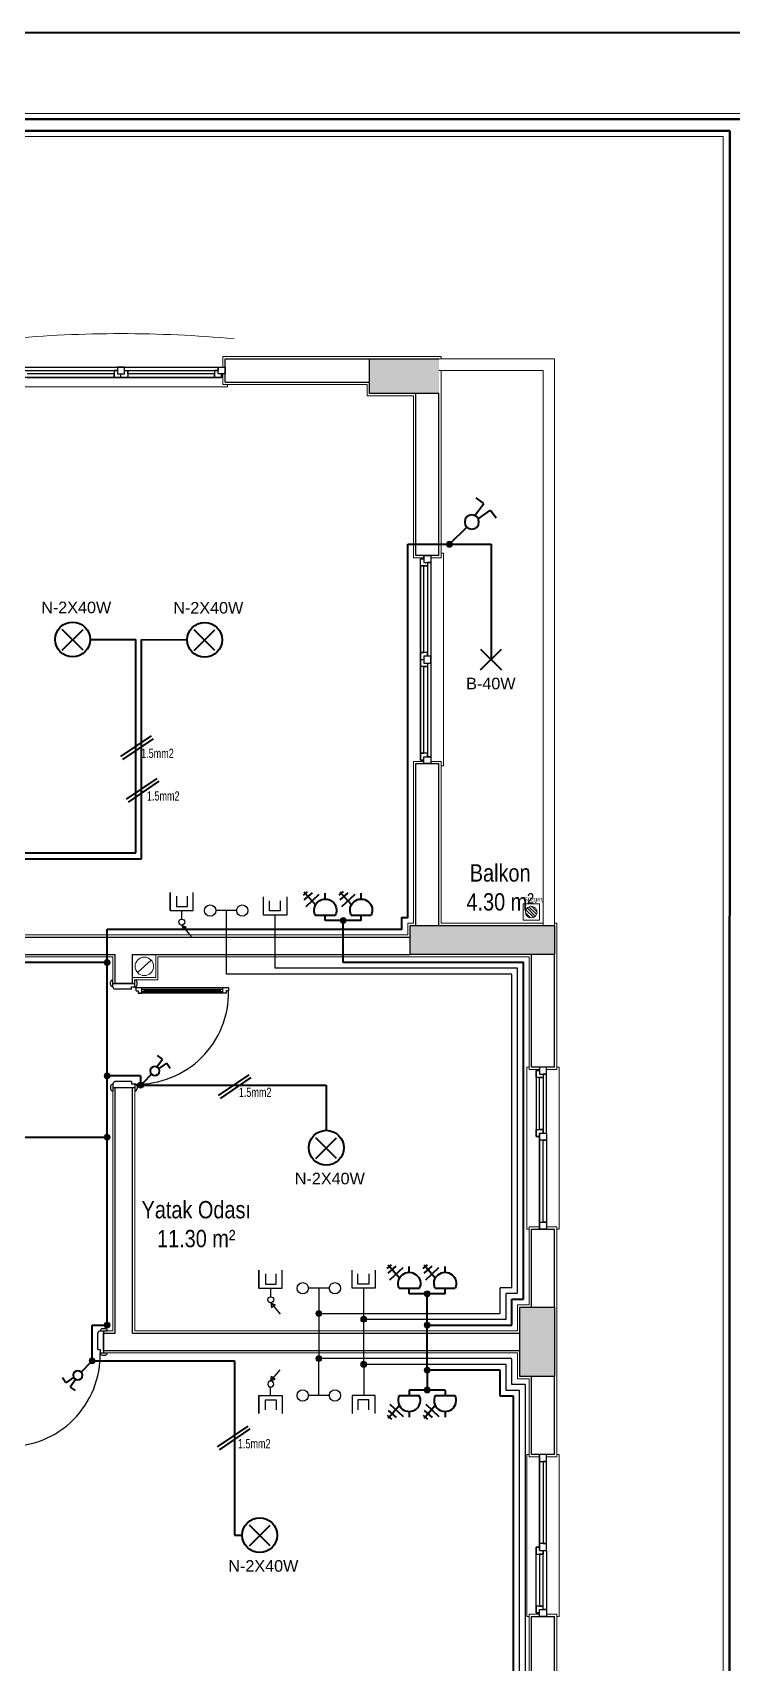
# Model space of a CAD drawing. Header units: metres. Extents: x 134072 to 172200, y 35728 to 38066.
# Drawn here: x 150314 to 150919, y 36656 to 38066 of the extents above; entities that cross this region are included whole.
import ezdxf
from ezdxf.enums import TextEntityAlignment as Align

# ---------------------------------------------------------------- set-up
doc = ezdxf.new("R2010")
doc.units = ezdxf.units.M
doc.linetypes.add('DASHED', pattern=[0.75, 0.5, -0.25])
for name, color, linetype, lineweight in [('baca', 161, 'Continuous', 20), ('Cizgi 20', 175, 'Continuous', 20), ('ELEKTRİK', 102, 'Continuous', 40), ('m_kuvvetliakım', 1, 'Continuous', 40), ('m_zayıfakım', 2, 'DASHED', 30), ('SEMBOL', 140, 'Continuous', 20), ('Suzgec', 81, 'Continuous', 15), ('sıva', 145, 'Continuous', 5), ('Tarama 13', 221, 'Continuous', 13)]:
    doc.layers.add(name, color=color, linetype=linetype, lineweight=lineweight)
for name, color, linetype in [('den', 156, 'Continuous'), ('duvaR', 52, 'Continuous'), ('kapı', 129, 'Continuous'), ('Kolon', 175, 'Continuous'), ('pencere', 28, 'Continuous'), ('yazı', 7, 'Continuous')]:
    doc.layers.add(name, color=color, linetype=linetype)
doc.styles.add('omr', font='ARIALN.TTF', dxfattribs={"height": 20})
doc.styles.add('ROMANTUR', font='arial.ttf', dxfattribs={"width": 0.7})

# ---------------------------------------------------------------- blocks, each defined once
blk = doc.blocks.new('suzgec')
at = {"layer": 'Suzgec', "lineweight": 5}
for points in [[(32229.9, 35183.4), (32229.9, 35169.4)], [(32243.9, 35183.4), (32229.9, 35183.4)], [(32232.3, 35175.5), (32236, 35171.8)], [(32232.6, 35178), (32238.5, 35172.1)], [(32233.4, 35179.9), (32240.4, 35172.9)], [(32235.2, 35180.7), (32241.2, 35174.7)], [(32237.3, 35181.3), (32241.8, 35176.8)], [(32243.9, 35169.4), (32243.9, 35183.4)], [(32229.9, 35169.4), (32243.9, 35169.4)]]:
    blk.add_lwpolyline(points, dxfattribs=at)
blk.add_circle((32236.9, 35176.4), 5, dxfattribs=at)
blk = doc.blocks.new('m-tv')
at = {"layer": 'm_zayıfakım', "color": 30, "linetype": 'Continuous', "ltscale": 100}
for p, q in [((-0.2, 12.7), (-8.3, 22.3)), ((-1, 16.7), (-4.1, 14.2)), ((-0.2, 12.7), (-4.1, 14.2)), ((-0.2, 12.7), (-1, 16.7)), ((10, 0), (-10, 0)), ((-10, 0), (-10, -15.6)), ((0, 0), (0, 7.4)), ((10, 0), (10, -15.6)), ((10, -15.6), (10, 0)), ((-5, -3.7), (-5, -12.4)), ((4.4, -3.7), (-5, -3.7)), ((4.4, -12.4), (4.4, -3.7))]:
    blk.add_line(p, q, dxfattribs=at)
blk.add_circle((-0.2, 9.9), 2.55, dxfattribs=at)
blk = doc.blocks.new('m-komutatör')
at = {"layer": 'm_kuvvetliakım', "color": 6}
for p, q in [((-24.8, 4), (-23.5, 12.1)), ((-12, 2), (-24.8, 4)), ((-12, -1.9), (-24.9, -4.1)), ((-24.9, -4.1), (-23.6, -12.2))]:
    blk.add_line(p, q, dxfattribs=at)
blk.add_circle((-6.2, 0), 6.17, dxfattribs=at)
blk = doc.blocks.new('m-avize')
at = {"layer": 'm_kuvvetliakım', "color": 1}
for p, q in [((9, -9), (-9, 9)), ((-9, -9), (9, 9))]:
    blk.add_line(p, q, dxfattribs=at)
blk.add_circle((0, 0.3), 15.1, dxfattribs=at)
blk = doc.blocks.new('m-priz')
at = {"layer": 'm_kuvvetliakım'}
for p, q in [((0, 13.9), (0, 18.8)), ((16.7, 7.4), (5.3, 18.1)), ((8.5, 8.7), (18.2, 19.9)), ((18.2, 13), (11.2, 19.1)), ((19, 17.1), (15.3, 20.4)), ((8.7, 0), (-8.7, 0))]:
    blk.add_line(p, q, dxfattribs=at)
blk.add_arc((0, 4.2), 9.63, 333.9421, 206.0579, dxfattribs=at)
blk = doc.blocks.new('m-anten')
at = {"layer": 'm_zayıfakım', "color": 30, "linetype": 'Continuous', "ltscale": 100}
for p, q in [((10, 0), (-10, 0)), ((-10, 0), (-10, -15.6)), ((10, -15.6), (10, 0)), ((-5, -3.7), (-5, -12.4)), ((4.4, -3.7), (-5, -3.7)), ((4.4, -12.4), (4.4, -3.7))]:
    blk.add_line(p, q, dxfattribs=at)
blk = doc.blocks.new('m-telefon')
at = {"layer": 'm_zayıfakım', "color": 2, "linetype": 'Continuous', "ltscale": 100}
blk.add_line((-9, 0), (9, 0), dxfattribs=at)
for centre in [(-13.9, 0), (13.9, 0)]:
    blk.add_circle(centre, 4.9, dxfattribs=at)
blk = doc.blocks.new('m-J1')
at = {"layer": 'm_kuvvetliakım'}
for p, q in [((-9, -9), (9, 9)), ((-9, 9), (9, -9))]:
    blk.add_line(p, q, dxfattribs=at)

msp = doc.modelspace()

# ---------------------------------------------------------------- hatches: boundary and pattern name
at = {"layer": 'SEMBOL'}
for points in [[(150672.7, 37622, -1), (150676.3, 37625.6, -1)], [(150582.7, 37296, -1), (150582.7, 37301.1, -1)], [(150381.1, 37262.1, -1), (150376, 37262.1, -1)], [(150381.1, 37164.1, -1), (150376, 37164.1, -1)], [(150410.1, 37156.1, -1), (150405, 37156.1, -1)], [(150381.1, 37111.1, -1), (150376, 37111.1, -1)], [(150655.3, 36973.1, -1), (150655.3, 36978.2, -1)], [(150376, 36948.6, -1), (150381.1, 36948.6, -1)], [(150561.6, 36956, -1), (150561.6, 36961.1, -1)], [(150600.4, 36951, -1), (150600.4, 36956.1, -1)], [(150655.3, 36946, -1), (150655.3, 36951.1, -1)], [(150561.6, 36922.1, 1), (150561.6, 36917, 1)], [(150363, 36917.6, -1), (150368.1, 36917.6, -1)], [(150600.4, 36917.1, 1), (150600.4, 36912, 1)], [(150655.3, 36912.1, 1), (150655.3, 36907, 1)], [(150655.3, 36895, 1), (150655.3, 36889.9, 1)]]:
    msp.add_hatch(color=1, dxfattribs=at).paths.add_polyline_path(points)
at = {"layer": 'Tarama 13'}
h = msp.add_hatch(dxfattribs=at)
h.set_pattern_fill('ANSI33,_O', color=256, scale=2)
h.set_pattern_definition([(45, (123036.863, 22063.553), (-8.980256, 8.980256), []), (45, (123045.843, 22063.553), (-8.980256, 8.980256), [6.35, -3.175])])
h.paths.add_polyline_path([(148380.5, 37659.1), (148350.5, 37659.1), (148350.5, 37599.1), (148380.5, 37599.1)])
h.paths.add_polyline_path([(148835.5, 37659.1), (148805.5, 37659.1), (148805.5, 37599.1), (148835.5, 37599.1)])
h.paths.add_polyline_path([(149180.5, 37784.1), (149155.5, 37784.1), (149155.5, 37609.1), (149180.5, 37609.1)])
h.paths.add_polyline_path([(149795.5, 37784.1), (149770.5, 37784.1), (149770.5, 37609.1), (149795.5, 37609.1)])
h.paths.add_polyline_path([(149795.5, 37329.1), (149765.5, 37329.1), (149765.5, 37269.1), (149795.5, 37269.1)])
h.paths.add_polyline_path([(149795.5, 37084.1), (149770.5, 37084.1), (149770.5, 37009.1), (149795.5, 37009.1)])
h.paths.add_polyline_path([(149180.5, 37084.1), (149155.5, 37084.1), (149155.5, 37009.1), (149180.5, 37009.1)])
h.paths.add_polyline_path([(149180.5, 37294.1), (148950.5, 37294.1), (148950.5, 37269.1), (149180.5, 37269.1)])
h.paths.add_polyline_path([(148835.5, 37084.1), (148660.5, 37084.1), (148660.5, 37059.1), (148835.5, 37059.1)])
h.paths.add_polyline_path([(148380.5, 37119.1), (148350.5, 37119.1), (148350.5, 37059.1), (148380.5, 37059.1)])
h.paths.add_polyline_path([(149180.5, 36859.1), (149155.5, 36859.1), (149155.5, 36784.1), (149180.5, 36784.1)])
h.paths.add_polyline_path([(149180.5, 36599.1), (149150.5, 36599.1), (149150.5, 36539.1), (149180.5, 36539.1)])
h.paths.add_polyline_path([(149180.5, 36259.1), (149155.5, 36259.1), (149155.5, 36084.1), (149180.5, 36084.1)])
h.paths.add_polyline_path([(148710.5, 36214.1), (148650.5, 36214.1), (148650.5, 36184.1), (148710.5, 36184.1)])
h.paths.add_polyline_path([(148380.5, 36244.1), (148350.5, 36244.1), (148350.5, 36184.1), (148380.5, 36184.1)])
h.paths.add_polyline_path([(148380.5, 36634.1), (148350.5, 36634.1), (148350.5, 36574.1), (148380.5, 36574.1)])
h.paths.add_polyline_path([(148710.5, 36599.1), (148650.5, 36599.1), (148650.5, 36569.1), (148710.5, 36569.1)])
h.paths.add_polyline_path([(149795.5, 36599.1), (149765.5, 36599.1), (149765.5, 36539.1), (149795.5, 36539.1)])
h.paths.add_polyline_path([(149795.5, 36259.1), (149770.5, 36259.1), (149770.5, 36084.1), (149795.5, 36084.1)])
h.paths.add_polyline_path([(150175.5, 36114.1), (150115.5, 36114.1), (150115.5, 36084.1), (150175.5, 36084.1)])
h.paths.add_polyline_path([(150145.5, 36599.1), (150115.5, 36599.1), (150115.5, 36539.1), (150145.5, 36539.1)])
h.paths.add_polyline_path([(150275.5, 36809.1), (150100.5, 36809.1), (150100.5, 36784.1), (150275.5, 36784.1)])
h.paths.add_polyline_path([(149795.5, 36859.1), (149770.5, 36859.1), (149770.5, 36784.1), (149795.5, 36784.1)])
h.paths.add_polyline_path([(150665.5, 36114.1), (150605.5, 36114.1), (150605.5, 36084.1), (150665.5, 36084.1)])
h.paths.add_polyline_path([(150765.5, 36599.1), (150640.5, 36599.1), (150640.5, 36574.1), (150765.5, 36574.1)])
h.paths.add_polyline_path([(150765.5, 36964.1), (150735.5, 36964.1), (150735.5, 36904.1), (150765.5, 36904.1)])
h.paths.add_polyline_path([(150765.5, 37294.1), (150640.5, 37294.1), (150640.5, 37269.1), (150765.5, 37269.1)])
h.paths.add_polyline_path([(150145.5, 37329.1), (150115.5, 37329.1), (150115.5, 37269.1), (150145.5, 37269.1)])
h.paths.add_polyline_path([(150275.5, 37084.1), (150100.5, 37084.1), (150100.5, 37059.1), (150275.5, 37059.1)])
h.paths.add_polyline_path([(150665.5, 37784.1), (150605.5, 37784.1), (150605.5, 37754.1), (150665.5, 37754.1)])
h.paths.add_polyline_path([(150175.5, 37784.1), (150115.5, 37784.1), (150115.5, 37754.1), (150175.5, 37754.1)])

# ---------------------------------------------------------------- linework, layer by layer
at = {"lineweight": 20}
for p, q in [((137518.3, 37996.4, 127785.9), (153740.3, 37996.4, 127785.9)), ((148139.4, 37976.4, 127785.9), (150911.3, 37976.4, 127785.9)), ((150911.3, 37976.4, 127785.9), (150911.3, 35938.9, 127785.9))]:
    msp.add_line(p, q, dxfattribs=at)
at = {"lineweight": 50}
for p, q in [((137523.3, 37991.4, 127785.9), (153732.7, 37991.4, 127785.9)), ((148134.4, 37981.4, 127785.9), (150917.1, 37981.4, 127785.9)), ((150917.1, 37981.4, 127785.9), (150916.3, 35933.9, 127785.9))]:
    msp.add_line(p, q, dxfattribs=at)
at = {"layer": 'baca'}
msp.add_line((150416.6, 37264.2), (150404.7, 37253.4), dxfattribs=at)
at = {"layer": 'baca', "linetype": 'ByBlock'}
for p, q in [((150420.5, 37269.1), (150420.5, 37249.1)), ((150420.5, 37249.1), (150400.5, 37249.1))]:
    msp.add_line(p, q, dxfattribs=at)
at = {"layer": 'baca'}
msp.add_circle((150410.7, 37258.8), 8, dxfattribs=at)
at = {"layer": 'Cizgi 20'}
for points in [[(150765.5, 37294.1), (150765.5, 37784.1), (150665.5, 37784.1)], [(150755.5, 37294.1), (150755.5, 37774.1), (150665.5, 37774.1)]]:
    msp.add_lwpolyline(points, dxfattribs=at)
at = {"layer": 'den', "lineweight": 5}
for points in [[(150482.5, 37762.1), (150482.5, 37760.1), (150298.5, 37760.1), (150298.5, 37762.1)], [(150667.5, 37432.1), (150669.5, 37432.1), (150669.5, 37616.1), (150667.5, 37616.1)], [(150743.5, 37171.6), (150741.5, 37171.6), (150741.5, 37031.6), (150743.5, 37031.6)], [(150767.5, 37171.6), (150769.5, 37171.6), (150769.5, 37031.6), (150767.5, 37031.6)], [(150743.5, 36696.6), (150741.5, 36696.6), (150741.5, 36836.6), (150743.5, 36836.6)], [(150767.5, 36696.6), (150769.5, 36696.6), (150769.5, 36836.6), (150767.5, 36836.6)]]:
    msp.add_lwpolyline(points, dxfattribs=at)
msp.add_arc((150390.5, 36727.3), 1078.7, 84.7877, 95.2123, dxfattribs=at)
at = {"layer": 'duvaR'}
for p, q in [((150480.5, 37784.1), (150605.5, 37784.1)), ((150480.5, 37764.1), (150480.5, 37784.1)), ((150480.5, 37764.1), (150605.5, 37764.1)), ((150645.5, 37614.1), (150645.5, 37754.1)), ((150665.5, 37614.1), (150665.5, 37754.1)), ((150665.5, 37614.1), (150645.5, 37614.1)), ((150645.5, 37294.1), (150645.5, 37434.1)), ((150645.5, 37434.1), (150665.5, 37434.1)), ((150665.5, 37294.1), (150665.5, 37434.1)), ((150245.5, 37284.1), (150385.5, 37284.1)), ((150385.5, 37284.1), (150640.5, 37284.1)), ((150245.5, 37269.1), (150385.5, 37269.1)), ((150385.5, 37244.1), (150385.5, 37269.1)), ((150400.5, 37244.1), (150400.5, 37269.1)), ((150400.5, 37269.1), (150640.5, 37269.1)), ((150745.5, 37171.6), (150745.5, 37269.1)), ((150765.5, 37171.6), (150765.5, 37269.1)), ((150400.5, 37244.1), (150385.5, 37244.1)), ((150765.5, 37171.6), (150745.5, 37171.6)), ((150385.5, 36941.6), (150385.5, 37154.1)), ((150385.5, 37154.1), (150400.5, 37154.1)), ((150400.5, 36941.6), (150400.5, 37154.1)), ((150745.5, 36964.1), (150745.5, 37031.6)), ((150745.5, 37031.6), (150765.5, 37031.6)), ((150765.5, 36964.1), (150765.5, 37031.6)), ((150375.5, 36941.6), (150385.5, 36941.6)), ((150375.5, 36926.6), (150375.5, 36941.6)), ((150400.5, 36941.6), (150735.5, 36941.6)), ((150375.5, 36926.6), (150385.5, 36926.6)), ((150385.5, 36926.6), (150735.5, 36926.6)), ((150745.5, 36836.6), (150745.5, 36904.1)), ((150765.5, 36836.6), (150765.5, 36904.1)), ((150765.5, 36836.6), (150745.5, 36836.6)), ((150745.5, 36599.1), (150745.5, 36696.6)), ((150745.5, 36696.6), (150765.5, 36696.6)), ((150765.5, 36599.1), (150765.5, 36696.6))]:
    msp.add_line(p, q, dxfattribs=at)
at = {"layer": 'ELEKTRİK'}
msp.add_line((135359.3, 38066.3, 127785.9), (172199.8, 38066.3, 127785.9), dxfattribs=at)
at = {"layer": 'kapı'}
for p, q in [((150383.5, 37241.2), (150383.5, 37247.2)), ((150402.5, 37241.1), (150402.5, 37247.2)), ((150381.5, 37243.1), (150381.5, 37245.1)), ((150383.5, 37244.1), (150402.5, 37244.1)), ((150399.5, 37239.1), (150385.5, 37239.1)), ((150399.5, 37241.1), (150402.5, 37241.1)), ((150399.5, 37239.1), (150399.5, 37241.1)), ((150403.5, 37237.6), (150403.5, 37240.6)), ((150403.5, 37240.6), (150483.5, 37240.6)), ((150403.5, 37237.6), (150405.5, 37237.6)), ((150404.5, 37243.1), (150404.5, 37245.1)), ((150405.5, 37237.6), (150405.5, 37235.6)), ((150405.5, 37235.6), (150408.5, 37235.6)), ((150481.5, 37235.6), (150405.5, 37235.6)), ((150408.5, 37235.6), (150408.5, 37240.6)), ((150408.5, 37239.1), (150478.5, 37239.1)), ((150408.5, 37237.1), (150478.5, 37237.1)), ((150410.5, 37237.1), (150410.5, 37239.1)), ((150410.5, 37238.1), (150476.5, 37238.1)), ((150476.5, 37237.1), (150476.5, 37239.1)), ((150478.5, 37235.6), (150478.5, 37240.6)), ((150481.5, 37235.6), (150478.5, 37235.6)), ((150483.5, 37237.6), (150481.5, 37237.6)), ((150481.5, 37237.6), (150481.5, 37235.6)), ((150483.5, 37240.6), (150483.5, 37237.6)), ((150381.5, 37155.1), (150381.5, 37153.1)), ((150383.5, 37156.9), (150383.5, 37150.9)), ((150383.5, 37154.1), (150402.5, 37154.1)), ((150399.5, 37159.1), (150385.5, 37159.1)), ((150399.5, 37159.1), (150399.5, 37157.1)), ((150399.5, 37157.1), (150402.5, 37157.1)), ((150402.5, 37157.1), (150402.5, 37150.9)), ((150404.5, 37155.1), (150404.5, 37153.1)), ((150370.5, 36927.6), (150370.5, 36941.6)), ((150372.6, 36943.6), (150378.6, 36943.6)), ((150374.5, 36945.6), (150376.5, 36945.6)), ((150375.5, 36943.6), (150375.5, 36924.6)), ((150370.5, 36927.6), (150372.5, 36927.6)), ((150372.5, 36927.6), (150372.5, 36924.6)), ((150372.5, 36924.6), (150378.6, 36924.6)), ((150374.5, 36922.6), (150376.5, 36922.6))]:
    msp.add_line(p, q, dxfattribs=at)
msp.add_circle((150403, 37240.6), 0.5, dxfattribs=at)
for centre, radius, start, end in [((150383.7, 37245), 2.16, 94.4053, 179.1726), ((150402.3, 37245), 2.16, 0.8248, 85.5973), ((150383.5, 37243.2), 2.01, 183.8031, 269.7977), ((150385.7, 37241.2), 2.19, 181.4185, 265.0939), ((150402.5, 37243.1), 2, 270.1131, 0), ((150404.5, 37236), 79, 268.5661, 1.1371), ((150383.5, 37154.9), 2.01, 90.2023, 176.1969), ((150383.7, 37153.1), 2.16, 180.8274, 265.5947), ((150385.7, 37156.9), 2.19, 94.9061, 178.5815), ((150402.5, 37155.1), 2, 0, 89.8869), ((150402.3, 37153.1), 2.16, 274.4027, 359.1752), ((150372.7, 36941.4), 2.19, 91.4185, 175.0939), ((150374.6, 36943.5), 2.01, 93.8031, 179.7977), ((150376.5, 36943.4), 2.16, 4.4053, 89.1726), ((150293.5, 36922.6), 79, 268.8629, 1.4339), ((150374.5, 36924.6), 2, 180.1131, 270), ((150376.5, 36924.7), 2.16, 270.8248, 355.5973)]:
    msp.add_arc(centre, radius, start, end, dxfattribs=at)
at = {"layer": 'Kolon'}
for p, q in [((150605.5, 37754.1), (150605.5, 37784.1)), ((150605.5, 37784.1), (150665.5, 37784.1)), ((150665.5, 37754.1), (150605.5, 37754.1)), ((150640.5, 37269.1), (150640.5, 37294.1)), ((150640.5, 37294.1), (150765.5, 37294.1)), ((150765.5, 37294.1), (150765.5, 37269.1)), ((150765.5, 37269.1), (150640.5, 37269.1)), ((150735.5, 36904.1), (150735.5, 36964.1)), ((150735.5, 36964.1), (150765.5, 36964.1)), ((150765.5, 36964.1), (150765.5, 36904.1)), ((150765.5, 36904.1), (150735.5, 36904.1))]:
    msp.add_line(p, q, dxfattribs=at)
at = {"layer": 'm_kuvvetliakım', "color": 6}
for p, q in [((150689.5, 37638.7), (150674.5, 37623.8)), ((150417, 37165.6), (150409.3, 37157.9)), ((150408.6, 37157.1), (150407.5, 37156.1)), ((150356, 36908), (150365.5, 36917.6))]:
    msp.add_line(p, q, dxfattribs=at)
at = {"layer": 'm_kuvvetliakım', "color": 5}
for p, q in [((150638.5, 37623.8), (150710.5, 37623.8)), ((150710.5, 37623.8), (150710.5, 37524.1)), ((150363.8, 37541.6), (150403.3, 37541.4)), ((150403.3, 37356.9), (150403.3, 37541.4)), ((150408.3, 37541.4), (150447.7, 37541.2)), ((150408.3, 37351.9), (150408.3, 37541.4)), ((150416.5, 37458.2), (150390, 37440.2)), ((150418.2, 37455.7), (150391.7, 37437.7)), ((150421.5, 37421.4), (150395, 37403.4)), ((150423.2, 37418.9), (150396.7, 37400.9)), ((150235.5, 37356.9), (150348.7, 37356.9)), ((150240.5, 37351.9), (150408.3, 37351.9)), ((150348.7, 37356.9), (150403.3, 37356.9)), ((150378.5, 37264.6), (150378.5, 37291.1)), ((150407.5, 37164.1), (150381.1, 37164.1)), ((150407.5, 37164.1), (150407.5, 37158.6)), ((150501, 37165.1), (150474.5, 37147.1)), ((150502.7, 37162.6), (150476.2, 37144.6)), ((150378.5, 37125), (150378.5, 37161.5)), ((150407.5, 37157.1), (150407.5, 37156.1)), ((150410.1, 37156.1), (150568, 37156.1)), ((150568, 37156.1), (150568, 37117)), ((150005.2, 37111.1), (150376, 37111.1)), ((150365.5, 36917.6), (150365.5, 36948.6)), ((150365.5, 36917.6), (150488.7, 36917.6)), ((150488.7, 36917.6), (150488.7, 36782)), ((150500.3, 36861.2), (150473.7, 36843.3)), ((150501.9, 36858.8), (150475.4, 36840.8)), ((150488.7, 36782), (150488.7, 36766.9)), ((150488.7, 36766.9), (150495.4, 36766.9))]:
    msp.add_line(p, q, dxfattribs=at)
at = {"layer": 'm_kuvvetliakım'}
for p, q in [((150567.2, 37298.5), (150567.2, 37303.2)), ((150598.2, 37298.5), (150598.2, 37303.2)), ((150598.2, 37298.5), (150567.2, 37298.5)), ((150582.7, 37262.1), (150582.7, 37296)), ((150738.5, 36971.1), (150738.5, 37164.6)), ((150639.8, 36975.7), (150639.8, 36980.4)), ((150670.8, 36975.7), (150670.8, 36980.4)), ((150670.8, 36975.7), (150639.8, 36975.7)), ((150655.3, 36943.6), (150655.3, 36975.7)), ((150728.5, 36971.1), (150738.5, 36971.1)), ((150728.5, 36966.1), (150728.5, 36971.1)), ((150728.5, 36948.6), (150728.5, 36966.1)), ((150655.3, 36948.6), (150728.5, 36948.6)), ((150655.3, 36912.1), (150655.3, 36943.6)), ((150718.5, 36909.6), (150655.3, 36909.6)), ((150655.3, 36909.6), (150655.3, 36892.4)), ((150718.5, 36887.1), (150718.5, 36909.6)), ((150670.8, 36892.4), (150639.8, 36892.4)), ((150639.8, 36892.4), (150639.8, 36887.7)), ((150670.8, 36892.4), (150670.8, 36887.7)), ((150730, 36887.1), (150718.5, 36887.1)), ((150730, 36614.6), (150730, 36887.1))]:
    msp.add_line(p, q, dxfattribs=at)
at = {"layer": 'm_kuvvetliakım', "color": 5}
for points in [[(150378.5, 37291.1), (150633.5, 37291.1), (150633.5, 37301.1), (150638.5, 37301.1), (150638.5, 37623.8)], [(150378.5, 37166.6), (150378.5, 37262.1), (150235.5, 37262.1)], [(150365.5, 36948.6), (150378.5, 36948.6), (150378.5, 37125)]]:
    msp.add_lwpolyline(points, dxfattribs=at)
at = {"layer": 'm_kuvvetliakım'}
msp.add_lwpolyline([(150738.5, 37164.6), (150738.5, 37262.1), (150640.5, 37262.1), (150582.7, 37262.1)], dxfattribs=at)
at = {"layer": 'm_zayıfakım'}
for p, q in [((150481.5, 37307), (150481.5, 37252.1)), ((150728.5, 36981.1), (150728.5, 37154.6)), ((150561.6, 36980.4), (150561.6, 36943.6)), ((150718.3, 36958.6), (150718.3, 36981.1)), ((150718.3, 36981.1), (150728.5, 36981.1)), ((150561.6, 36958.6), (150718.3, 36958.6)), ((150561.6, 36943.6), (150561.6, 36922.1)), ((150728.5, 36919.6), (150561.6, 36919.6)), ((150561.6, 36887.7), (150561.6, 36919.6)), ((150728.5, 36897.1), (150728.5, 36919.6)), ((150740, 36897.1), (150728.5, 36897.1))]:
    msp.add_line(p, q, dxfattribs=at)
at = {"layer": 'm_zayıfakım', "color": 30}
for p, q in [((150523.8, 37257.1), (150523.8, 37303.2)), ((150733.5, 36976.1), (150733.5, 37159.6)), ((150600.4, 36943.6), (150600.4, 36980.4)), ((150723.5, 36953.6), (150723.5, 36976.1)), ((150723.5, 36976.1), (150733.5, 36976.1)), ((150600.4, 36953.6), (150723.5, 36953.6)), ((150600.4, 36917.1), (150600.4, 36943.6)), ((150600.4, 36914.6), (150600.4, 36887.7))]:
    msp.add_line(p, q, dxfattribs=at)
at = {"layer": 'm_zayıfakım'}
for points in [[(150728.5, 37154.6), (150728.5, 37252.1), (150640.5, 37252.1), (150481.5, 37252.1)], [(150740, 36897.1), (150740, 36604.6), (150281, 36604.6), (150281, 36921), (150295.5, 36921)]]:
    msp.add_lwpolyline(points, dxfattribs=at)
at = {"layer": 'm_zayıfakım', "color": 30}
for points in [[(150733.5, 37159.6), (150733.5, 37257.1), (150640.5, 37257.1), (150523.8, 37257.1)], [(150300.5, 36916), (150286, 36916), (150286, 36609.6), (150735, 36609.6), (150735, 36892.1), (150723.5, 36892.1), (150723.5, 36914.6), (150600.4, 36914.6)]]:
    msp.add_lwpolyline(points, dxfattribs=at)
at = {"layer": 'pencere'}
for points in [[(150300.5, 37777.1), (150480.5, 37777.1), (150480.5, 37771.1), (150477.5, 37771.1), (150477.5, 37768.1), (150303.5, 37768.1)], [(150306.5, 37774.1), (150387.5, 37774.1), (150387.5, 37771.1), (150393.5, 37771.1), (150393.5, 37777.1), (150387.5, 37777.1), (150387.5, 37774.1), (150384.5, 37774.1), (150384.5, 37768.1), (150384.5, 37771.1), (150309.5, 37771.1)], [(150309.5, 37768.1), (150477.5, 37768.1), (150477.5, 37771.1), (150474.5, 37771.1), (150474.5, 37777.1), (150474.5, 37774.1), (150471.5, 37774.1), (150471.5, 37768.1), (150471.5, 37771.1), (150396.5, 37771.1), (150396.5, 37768.1), (150390.5, 37768.1), (150390.5, 37771.1), (150393.5, 37771.1), (150393.5, 37774.1), (150396.5, 37774.1), (150396.5, 37771.1), (150396.5, 37774.1), (150474.5, 37774.1)], [(150652.5, 37614.1), (150658.5, 37614.1), (150658.5, 37434.1), (150652.5, 37434.1), (150652.5, 37437.1), (150649.5, 37437.1), (150649.5, 37611.1), (150652.5, 37611.1), (150652.5, 37614.1), (150652.5, 37608.1), (150658.5, 37608.1), (150655.5, 37608.1), (150655.5, 37527.1), (150652.5, 37527.1), (150652.5, 37521.1), (150658.5, 37521.1), (150658.5, 37527.1), (150655.5, 37527.1), (150655.5, 37530.1), (150649.5, 37530.1), (150652.5, 37530.1), (150652.5, 37605.1), (150649.5, 37605.1), (150655.5, 37605.1), (150649.5, 37605.1), (150649.5, 37437.1), (150652.5, 37437.1), (150652.5, 37440.1), (150658.5, 37440.1), (150655.5, 37440.1), (150655.5, 37443.1), (150649.5, 37443.1), (150652.5, 37443.1), (150652.5, 37518.1), (150649.5, 37518.1), (150649.5, 37524.1), (150652.5, 37524.1), (150652.5, 37521.1), (150655.5, 37521.1), (150655.5, 37518.1), (150652.5, 37518.1), (150655.5, 37518.1), (150655.5, 37440.1)], [(150752.5, 37114.6), (150758.5, 37114.6), (150758.5, 37031.6), (150752.5, 37031.6), (150752.5, 37037.6), (150758.5, 37037.6), (150755.5, 37037.6), (150755.5, 37108.6), (150758.5, 37108.6), (150752.5, 37108.6), (150752.5, 37114.6), (150752.5, 37031.6), (150752.5, 37111.6), (150749.5, 37111.6), (150749.5, 37117.6), (150755.5, 37117.6), (150755.5, 37114.6), (150758.5, 37114.6), (150758.5, 37171.6), (150752.5, 37171.6), (150752.5, 37165.6), (150758.5, 37165.6), (150755.5, 37165.6), (150755.5, 37114.6), (150755.5, 37117.6), (150752.5, 37117.6), (150752.5, 37162.6), (150755.5, 37162.6), (150749.5, 37162.6), (150749.5, 37168.6), (150752.5, 37168.6), (150749.5, 37168.6), (150749.5, 37111.6), (150752.5, 37111.6)], [(150752.5, 36753.6), (150758.5, 36753.6), (150758.5, 36836.6), (150752.5, 36836.6), (150752.5, 36830.6), (150758.5, 36830.6), (150755.5, 36830.6), (150755.5, 36759.6), (150758.5, 36759.6), (150752.5, 36759.6), (150752.5, 36753.6), (150752.5, 36836.6), (150752.5, 36756.6), (150749.5, 36756.6), (150749.5, 36750.6), (150755.5, 36750.6), (150755.5, 36753.6), (150758.5, 36753.6), (150758.5, 36696.6), (150752.5, 36696.6), (150752.5, 36702.6), (150758.5, 36702.6), (150755.5, 36702.6), (150755.5, 36753.6), (150755.5, 36750.6), (150752.5, 36750.6), (150752.5, 36705.6), (150755.5, 36705.6), (150749.5, 36705.6), (150749.5, 36699.6), (150752.5, 36699.6), (150749.5, 36699.6), (150749.5, 36756.6), (150752.5, 36756.6)]]:
    msp.add_lwpolyline(points, dxfattribs=at)
at = {"layer": 'SEMBOL', "color": 1}
for centre in [(150674.5, 37623.8), (150582.7, 37298.5), (150378.5, 37262.1), (150378.5, 37164.1), (150407.5, 37156.1), (150378.5, 37111.1), (150655.3, 36975.7), (150378.5, 36948.6), (150561.6, 36958.6), (150600.4, 36953.6), (150655.3, 36948.6), (150561.6, 36919.6), (150365.5, 36917.6), (150600.4, 36914.6), (150655.3, 36909.6), (150655.3, 36892.4)]:
    msp.add_circle(centre, 2.55, dxfattribs=at)
at = {"layer": 'sıva'}
for p, q in [((150402.5, 37156.1), (150402.5, 37156.1)), ((150402.5, 37156.1), (150402.5, 36943.6)), ((150743.5, 36966.1), (150743.5, 37033.6)), ((150743.5, 37033.6), (150752.5, 37033.6)), ((150733.5, 36943.6), (150733.5, 36966.1)), ((150733.5, 36966.1), (150743.5, 36966.1)), ((150402.5, 36943.6), (150733.5, 36943.6)), ((150385.5, 36924.6), (150373.5, 36924.6)), ((150733.5, 36924.6), (150385.5, 36924.6)), ((150733.5, 36902.1), (150733.5, 36924.6)), ((150743.5, 36902.1), (150733.5, 36902.1)), ((150743.5, 36834.6), (150743.5, 36902.1)), ((150752.5, 36834.6), (150743.5, 36834.6))]:
    msp.add_line(p, q, dxfattribs=at)
for points in [[(150478.5, 37777.1), (150478.5, 37786.1), (150605.5, 37786.1), (150667.5, 37786.1), (150667.5, 37784.1)], [(150652.5, 37612.1), (150643.5, 37612.1), (150643.5, 37752.1), (150603.5, 37752.1), (150603.5, 37762.1), (150478.5, 37762.1), (150478.5, 37771.1)], [(150667.5, 37774.1), (150667.5, 37754.1), (150667.5, 37612.1), (150658.5, 37612.1)], [(150242.5, 37286.1), (150385.5, 37286.1), (150638.5, 37286.1), (150638.5, 37296.1), (150643.5, 37296.1), (150643.5, 37436.1), (150652.5, 37436.1)], [(150658.5, 37436.1), (150667.5, 37436.1), (150667.5, 37296.1), (150755.5, 37296.1)], [(150765.5, 37296.1), (150767.5, 37296.1), (150767.5, 37269.1), (150767.5, 37169.6), (150758.5, 37169.6)], [(150383.5, 37242.1), (150383.5, 37267.1), (150242.6, 37267.1)], [(150422.5, 37267.1), (150422.5, 37247.1), (150402.5, 37247.1)], [(150752.5, 37169.6), (150743.5, 37169.6), (150743.5, 37267.1), (150640.5, 37267.1), (150422.5, 37267.1)], [(150402.5, 37247.1), (150402.5, 37242.1)], [(150373.5, 36943.6), (150383.5, 36943.6), (150383.5, 37156.1)], [(150758.5, 37033.6), (150767.5, 37033.6), (150767.5, 36964.1), (150767.5, 36904.1), (150767.5, 36834.6), (150758.5, 36834.6)], [(150752.5, 36698.6), (150743.5, 36698.6), (150743.5, 36601.1), (150277.5, 36601.1), (150277.5, 36924.6), (150287.5, 36924.6)], [(150765.5, 36572.1), (150767.5, 36572.1), (150767.5, 36698.6), (150758.5, 36698.6)]]:
    msp.add_lwpolyline(points, dxfattribs=at)

# ---------------------------------------------------------------- block references
at = {"layer": 'm_kuvvetliakım', "xscale": -1, "rotation": 45}
msp.add_blockref('m-komutatör', (150689.5, 37638.7), dxfattribs=at)
at = {"layer": 'm_kuvvetliakım'}
for name, p in [('m-avize', (150348.7, 37541.2)), ('m-avize', (150462.8, 37540.9)), ('m-J1', (150710.5, 37524.1)), ('m-avize', (150568, 37101.6)), ('m-avize', (150510.5, 36766.6))]:
    msp.add_blockref(name, p, dxfattribs=at)
at = {"layer": 'm_kuvvetliakım', "xscale": -1}
for p in [(150567.2, 37303.2), (150598.2, 37303.2), (150639.8, 36980.4), (150670.8, 36980.4)]:
    msp.add_blockref('m-priz', p, dxfattribs=at)
at = {"layer": 'm_kuvvetliakım', "yscale": 0.6379656958762534, "zscale": 0.6379656958762534}
for p, xscale, rotation in [((150417, 37165.6), -0.6379656958762535, 44.99999999999984), ((150356, 36908), -0.6379656958762534, 225)]:
    msp.add_blockref('m-komutatör', p, dxfattribs=dict(at, xscale=xscale, rotation=rotation))
at = {"layer": 'm_kuvvetliakım', "rotation": 180}
for p in [(150639.8, 36887.7), (150670.8, 36887.7)]:
    msp.add_blockref('m-priz', p, dxfattribs=at)
at = {"layer": 'm_zayıfakım', "color": 30, "rotation": 180}
for name, p in [('m-tv', (150442.9, 37307)), ('m-telefon', (150481.5, 37307)), ('m-tv', (150519.8, 36980.4)), ('m-telefon', (150561.6, 36980.4)), ('m-telefon', (150561.6, 36887.7))]:
    msp.add_blockref(name, p, dxfattribs=at)
at = {"layer": 'm_zayıfakım', "color": 30, "xscale": -1, "rotation": 180}
for p in [(150523.8, 37303.2), (150600.4, 36980.4)]:
    msp.add_blockref('m-anten', p, dxfattribs=at)
at = {"layer": 'm_zayıfakım', "color": 30, "xscale": -1}
msp.add_blockref('m-tv', (150519.8, 36887.7), dxfattribs=at)
at = {"layer": 'm_zayıfakım', "color": 30}
msp.add_blockref('m-anten', (150600.4, 36887.7), dxfattribs=at)
at = {"layer": 'Suzgec'}
msp.add_blockref('suzgec', (118508.4, 2129.4), dxfattribs=at)

# ---------------------------------------------------------------- texts
at = {"layer": 'm_kuvvetliakım', "color": 4, "style": 'ROMANTUR'}
msp.add_text('B-40W', height=10, dxfattribs=at).set_placement((150689, 37498.4))
at = {"layer": 'm_kuvvetliakım', "color": 5, "style": 'ROMANTUR', "width": 0.7}
for p in [(150407.9, 37439), (150412.9, 37402.2), (150492.4, 37145.9), (150491.6, 36842)]:
    msp.add_text('1.5mm2', height=8, dxfattribs=at).set_placement(p)
at = {"layer": 'm_kuvvetliakım', "color": 4, "style": 'ROMANTUR', "flags": 8}
for p in [(150351.8, 37564.2), (150466, 37563.9), (150571.1, 37070.3), (150513.6, 36735.3)]:
    msp.add_attdef('N-2X40W', text='N-2x40W', height=10, dxfattribs=at).set_placement(p, align=Align.CENTER)
at = {"layer": 'Suzgec', "lineweight": 5, "style": 'omr'}
msp.add_text('Süzgeç', height=3.75, dxfattribs=at).set_placement((150738.8, 37315.1))
at = {"layer": 'yazı', "lineweight": 20, "char_height": 15, "width": 139.191, "attachment_point": 2, "style": 'omr'}
for s, insert in [('Balkon\\P4.30 m²', (150718.4, 37347.1)), ('Yatak Odası\\P11.30 m²', (150455.6, 37055.9))]:
    msp.add_mtext(s, dxfattribs=dict(at, insert=insert))

doc.saveas('drawing.dxf')
